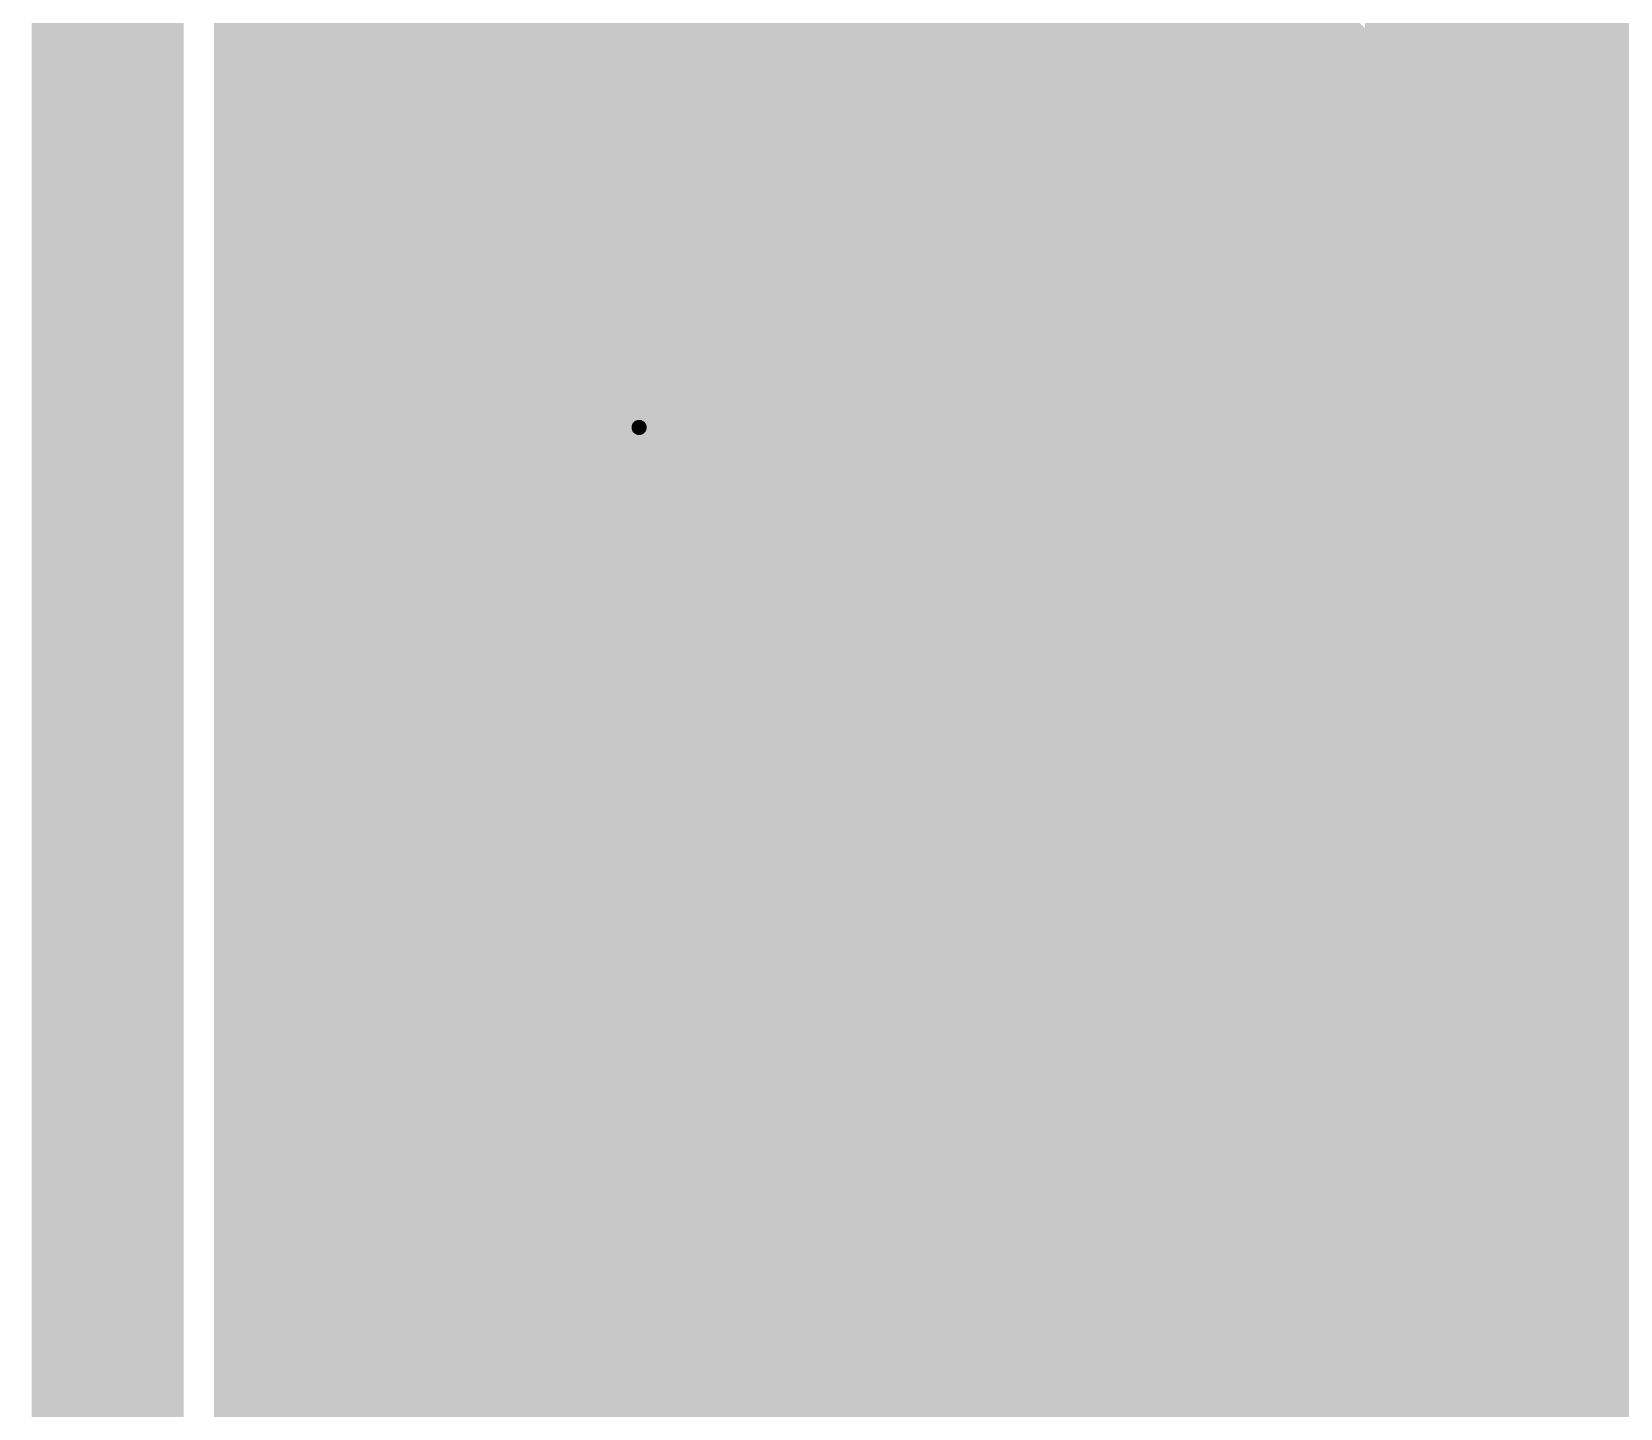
# Model space of a CAD drawing. Extents: x -1 to 119, y -42 to 51.
# Drawn here: x -0.64 to 12.65, y 31.8 to 43.32 of the extents above; entities that cross this region are included whole.
import ezdxf

# ---------------------------------------------------------------- set-up
doc = ezdxf.new("R2010")
doc.units = 0
doc.header["$MEASUREMENT"] = 0
doc.layers.get('0').update_dxf_attribs({"linetype": 'CONTINUOUS'})
for name, color, linetype in [('22-304-0_BOT', 7, 'CONTINUOUS'), ('22-304-0_DRD', 7, 'CONTINUOUS'), ('22-304-0_GND', 6, 'CONTINUOUS'), ('22-304-0_IN1', 4, 'CONTINUOUS'), ('22-304-0_SMB', 3, 'CONTINUOUS'), ('22-304-0_SMT', 5, 'CONTINUOUS'), ('22-304-0_SPT', 10, 'CONTINUOUS'), ('22-304-0_SST', 14, 'CONTINUOUS'), ('22-304-0_TOP', 9, 'CONTINUOUS'), ('THRUHOLE_TAP', 11, 'CONTINUOUS')]:
    doc.layers.add(name, color=color, linetype=linetype)

# ---------------------------------------------------------------- blocks, each defined once
blk = doc.blocks.new('ROUND_18')
at = {"const_width": 3.50012}
blk.add_lwpolyline([(-1.75006, 0, 1), (1.75006, 0, 1)], format="xyb", close=True, dxfattribs=at)
blk = doc.blocks.new('ROUND_60')
at = {"const_width": 0.35052}
blk.add_lwpolyline([(-0.17526, 0, 1), (0.17526, 0, 1)], format="xyb", close=True, dxfattribs=at)
blk = doc.blocks.new('ROUND_23')
at = {"const_width": 2.00025}
blk.add_lwpolyline([(-1.000124, 0, 1), (1.000124, 0, 1)], format="xyb", close=True, dxfattribs=at)
blk = doc.blocks.new('ROUND_81')
at = {"const_width": 0.0635}
blk.add_lwpolyline([(-0.03175, 0, 1), (0.03175, 0, 1)], format="xyb", close=True, dxfattribs=at)
blk = doc.blocks.new('ROUND_83')
at = {"const_width": 1.75006}
blk.add_lwpolyline([(-0.87503, 0, 1), (0.87503, 0, 1)], format="xyb", close=True, dxfattribs=at)
blk = doc.blocks.new('RECTANGLE_2')
blk.add_solid([(0.4826, 0.4064), (0.4826, -0.4064), (-0.4826, 0.4064), (-0.4826, -0.4064)])
blk = doc.blocks.new('RECTANGLE_6')
blk.add_solid([(0.4064, 0.4826), (0.4064, -0.4826), (-0.4064, 0.4826), (-0.4064, -0.4826)])
blk = doc.blocks.new('RECTANGLE_13')
blk.add_solid([(0.40005, 0.25019), (0.40005, -0.25019), (-0.40005, 0.25019), (-0.40005, -0.25019)])
blk = doc.blocks.new('RECTANGLE_35')
blk.add_solid([(0.44958, 0.65024), (0.44958, -0.65024), (-0.44958, 0.65024), (-0.44958, -0.65024)])
blk = doc.blocks.new('ROUND_87')
at = {"const_width": 0.10033}
blk.add_lwpolyline([(-0.050164, 0, 1), (0.050164, 0, 1)], format="xyb", close=True, dxfattribs=at)

msp = doc.modelspace()

# ---------------------------------------------------------------- linework, layer by layer
at = {"layer": '22-304-0_BOT'}
for points, const_width in [([(1.016, 49.022), (1.016, 1.016)], 0.254), ([(9.017, 49.022), (9.017, 31.84398)], 0.254), ([(9.2456, 49.022), (9.2456, 31.9278)], 0.254), ([(13.87602, 46.71822), (13.87602, 46.95698), (12.827, 48.006), (10.922, 48.006), (9.906, 46.99), (9.906, 43.688), (11.176, 42.418), (13.462, 42.418)], 0.381), ([(8.7884, 44.44238), (8.7884, 31.66618)], 0.254), ([(1.2446, 44.2468), (1.2446, 5.75056)], 0.254), ([(10.4267, 43.9039), (11.3919, 42.9387)], 0.254), ([(11.0744, 43.95978), (11.0744, 43.2562)], 0.254), ([(12.6746, 43.95724), (12.6746, 42.9387)], 0.254), ([(11.303, 43.77436), (11.303, 43.0276)], 0.254), ([(12.446, 43.77436), (12.446, 42.9387)], 0.254), ([(8.5598, 43.58894), (8.5598, 31.6357)], 0.254), ([(11.5316, 43.67022), (11.5316, 42.9387)], 0.254), ([(11.7602, 43.62196), (11.7602, 42.9387)], 0.254), ([(11.9888, 43.62196), (11.9888, 42.9387)], 0.254), ([(12.2174, 43.67022), (12.2174, 42.9387)], 0.254), ([(1.4732, 43.50512), (1.4732, 6.49224)], 0.254), ([(9.4742, 43.3959), (9.4742, 31.9278)], 0.254), ([(1.56464, 43.307), (1.016, 43.307)], 0.254), ([(9.5504, 43.307), (8.43534, 43.307)], 0.254), ([(9.5377, 43.3197), (10.80262, 42.05478)], 0.254), ([(16.15186, 43.307), (11.0236, 43.307)], 0.254), ([(1.68656, 43.0784), (1.016, 43.0784)], 0.254), ([(9.779, 43.0784), (8.31088, 43.0784)], 0.254), ([(8.3312, 43.11142), (8.3312, 31.51378)], 0.254), ([(9.7028, 43.1546), (9.7028, 31.9278)], 0.254), ([(13.29944, 43.0784), (11.2522, 43.0784)], 0.254), ([(1.7018, 43.053), (1.7018, 6.9469)], 0.254), ([(9.9314, 42.926), (9.9314, 31.9278)], 0.254), ([(13.02512, 42.9387), (11.3919, 42.9387)], 0.254), ([(1.8288, 42.8498), (1.016, 42.8498)], 0.254), ([(10.0076, 42.8498), (8.16864, 42.8498)], 0.254), ([(1.9304, 42.7101), (1.9304, 7.2898)], 0.254), ([(8.1026, 42.75582), (8.1026, 31.14802)], 0.254), ([(10.16, 42.6974), (10.16, 31.9278)], 0.254), ([(1.99644, 42.6212), (1.016, 42.6212)], 0.254), ([(10.2362, 42.6212), (8.001, 42.6212)], 0.254), ([(2.19456, 42.3926), (1.016, 42.3926)], 0.254), ([(2.159, 42.4307), (2.159, 25.527)], 0.254), ([(10.4648, 42.3926), (7.80542, 42.3926)], 0.254), ([(7.874, 42.4688), (7.874, 29.8577)], 0.254), ([(10.3886, 42.4688), (10.3886, 31.9278)], 0.254), ([(2.4257, 42.164), (1.016, 42.164)], 0.254), ([(2.3876, 42.19956), (2.3876, 25.908)], 0.254), ([(10.6934, 42.164), (7.57428, 42.164)], 0.254), ([(7.6454, 42.23004), (7.6454, 29.8577)], 0.254), ([(10.6172, 42.2402), (10.6172, 31.9278)], 0.254), ([(2.6162, 42.00144), (2.6162, 26.1366)], 0.254), ([(7.4168, 42.02938), (7.4168, 29.8577)], 0.254), ([(10.8458, 42.01414), (10.8458, 31.9278)], 0.254), ([(2.70256, 41.9354), (1.016, 41.9354)], 0.254), ([(10.98042, 41.9354), (7.29488, 41.9354)], 0.254), ([(11.0744, 41.90746), (11.0744, 31.9278)], 0.254), ([(13.02512, 41.8973), (11.176, 41.8973)], 0.254), ([(11.303, 41.8973), (11.303, 31.9278)], 0.254), ([(11.5316, 41.8973), (11.5316, 31.9278)], 0.254), ([(11.7602, 41.8973), (11.7602, 31.9278)], 0.254), ([(11.9888, 41.8973), (11.9888, 31.9278)], 0.254), ([(12.2174, 41.8973), (12.2174, 31.9278)], 0.254), ([(12.446, 41.8973), (12.446, 31.9278)], 0.254), ([(12.6746, 41.8973), (12.6746, 31.9278)], 0.254), ([(2.8448, 41.8338), (2.8448, 26.3652)], 0.254), ([(7.1882, 41.85666), (7.1882, 29.8577)], 0.254), ([(3.04292, 41.7068), (1.016, 41.7068)], 0.254), ([(3.0734, 41.68902), (3.0734, 26.5938)], 0.254), ([(39.98722, 41.7068), (6.95452, 41.7068)], 0.254), ([(6.9596, 41.70934), (6.9596, 29.8577)], 0.254), ([(3.49504, 41.4782), (1.016, 41.4782)], 0.254), ([(3.302, 41.5671), (3.302, 26.8224)], 0.254), ([(3.5306, 41.46296), (3.5306, 27.051)], 0.254), ([(6.5024, 41.47566), (6.5024, 29.85008)], 0.254), ([(39.86276, 41.4782), (6.50494, 41.4782)], 0.254), ([(6.731, 41.58234), (6.731, 29.8577)], 0.254), ([(3.7592, 41.3766), (3.7592, 27.2796)], 0.254), ([(6.2738, 41.38676), (6.2738, 29.76626)], 0.254), ([(4.22148, 41.2496), (1.016, 41.2496)], 0.254), ([(3.9878, 41.30548), (3.9878, 27.55392)], 0.254), ([(4.2164, 41.2496), (4.2164, 27.7368)], 0.254), ([(4.445, 41.20896), (4.445, 27.9654)], 0.254), ([(5.588, 41.21404), (5.588, 29.1084)], 0.254), ([(39.83228, 41.2496), (5.77596, 41.2496)], 0.254), ([(5.8166, 41.25722), (5.8166, 29.337)], 0.254), ([(6.0452, 41.31564), (6.0452, 29.5656)], 0.254), ([(4.6736, 41.18356), (4.6736, 28.194)], 0.254), ([(4.9022, 41.17086), (4.9022, 28.4226)], 0.254), ([(5.1308, 41.17086), (5.1308, 28.6512)], 0.254), ([(5.3594, 41.1861), (5.3594, 28.8798)], 0.254), ([(39.88308, 41.021), (1.016, 41.021)], 0.254), ([(40.03294, 40.7924), (1.016, 40.7924)], 0.254), ([(61.24194, 40.5638), (1.016, 40.5638)], 0.254), ([(61.17336, 40.3352), (1.016, 40.3352)], 0.254), ([(33.22574, 40.1066), (1.016, 40.1066)], 0.254), ([(32.96412, 39.878), (1.016, 39.878)], 0.254), ([(32.86506, 39.6494), (1.016, 39.6494)], 0.254), ([(32.85236, 39.4208), (1.016, 39.4208)], 0.254), ([(29.34208, 39.1922), (1.016, 39.1922)], 0.254), ([(29.20492, 38.9636), (1.016, 38.9636)], 0.254), ([(29.16428, 38.735), (1.016, 38.735)], 0.254), ([(29.20492, 38.5064), (1.016, 38.5064)], 0.254), ([(29.34208, 38.2778), (1.016, 38.2778)], 0.254), ([(57.89676, 38.0492), (1.016, 38.0492)], 0.254), ([(57.86628, 37.8206), (1.016, 37.8206)], 0.254), ([(57.91708, 37.592), (1.016, 37.592)], 0.254), ([(58.06694, 37.3634), (1.016, 37.3634)], 0.254), ([(58.02122, 37.1348), (1.016, 37.1348)], 0.254), ([(57.89676, 36.9062), (1.016, 36.9062)], 0.254), ([(57.86628, 36.6776), (1.016, 36.6776)], 0.254), ([(57.91708, 36.449), (1.016, 36.449)], 0.254), ([(58.06694, 36.2204), (1.016, 36.2204)], 0.254), ([(58.57494, 35.9918), (1.016, 35.9918)], 0.254), ([(58.50636, 35.7632), (1.016, 35.7632)], 0.254), ([(58.51906, 35.5346), (1.016, 35.5346)], 0.254), ([(58.61812, 35.306), (1.016, 35.306)], 0.254), ([(58.87974, 35.0774), (1.016, 35.0774)], 0.254), ([(76.79436, 34.8488), (1.016, 34.8488)], 0.254), ([(76.86294, 34.6202), (1.016, 34.6202)], 0.254), ([(77.04836, 34.3916), (1.016, 34.3916)], 0.254), ([(79.22006, 34.163), (1.016, 34.163)], 0.254), ([(79.44866, 33.9344), (1.016, 33.9344)], 0.254), ([(73.39838, 33.7058), (1.016, 33.7058)], 0.254), ([(72.8726, 33.4772), (1.016, 33.4772)], 0.254), ([(21.92274, 33.2486), (1.016, 33.2486)], 0.254), ([(21.66112, 33.02), (1.016, 33.02)], 0.254), ([(13.67536, 32.7914), (1.016, 32.7914)], 0.254), ([(13.48994, 32.5628), (1.016, 32.5628)], 0.254), ([(13.42136, 32.3342), (1.016, 32.3342)], 0.254), ([(13.43406, 32.1056), (1.016, 32.1056)], 0.254), ([(13.50264, 31.9278), (9.271, 31.9278)], 0.254), ([(9.0678, 31.877), (1.016, 31.877)], 0.254), ([(8.9662, 31.8008), (8.82904, 31.66364)], 0.254)]:
    msp.add_lwpolyline(points, dxfattribs=dict(at, const_width=const_width))
at = {"layer": '22-304-0_BOT', "const_width": 0.254}
for points in [[(1.17094, 44.99864, 0.4142136), (4.99872, 41.17086)], [(4.99872, 41.17086, 0.4142136), (8.8265, 44.99864)], [(9.3853, 43.688, 0.1989124), (9.53781, 43.31981)], [(10.8077, 42.0497, 0.1989124), (11.176, 41.89715)], [(10.8077, 42.0497, 0.1989124), (11.176, 41.89715)], [(9.271, 31.9278, 0.1989132), (8.96567, 31.80133)]]:
    msp.add_lwpolyline(points, format="xyb", dxfattribs=at)
at = {"layer": '22-304-0_DRD'}
for points, const_width in [([(117.99062, 0), (0, 0), (0, 50.06086), (117.99062, 50.06086), (117.99062, 0)], 1.27), ([(3.81, 40.64), (3.81, 39.37)], 0.254), ([(5.08, 40.64), (3.81, 40.64)], 0.254), ([(5.08, 40.64), (3.81, 39.37)], 0.254), ([(5.08, 39.37), (3.81, 40.64)], 0.254), ([(5.08, 39.37), (5.08, 40.64)], 0.254), ([(3.81, 39.37), (5.08, 39.37)], 0.254)]:
    msp.add_lwpolyline(points, dxfattribs=dict(at, const_width=const_width))
at = {"layer": '22-304-0_GND', "const_width": 1.27}
msp.add_lwpolyline([(117.99062, 0), (0, 0), (0, 50.06086), (117.99062, 50.06086), (117.99062, 0)], dxfattribs=at)
at = {"layer": '22-304-0_IN1', "const_width": 0.254}
for points in [[(1.651, 49.022), (1.651, 1.27)], [(1.8796, 49.022), (1.8796, 1.27)], [(2.1082, 49.022), (2.1082, 1.27)], [(2.3368, 49.022), (2.3368, 1.27)], [(2.5654, 49.022), (2.5654, 1.27)], [(2.794, 49.022), (2.794, 1.27)], [(7.1374, 49.022), (7.1374, 25.2476)], [(7.366, 49.022), (7.366, 25.23744)], [(7.5946, 49.022), (7.5946, 25.17902)], [(7.8232, 49.022), (7.8232, 25.06726)], [(8.0518, 49.022), (8.0518, 24.86914)], [(8.2804, 49.022), (8.2804, 31.46552)], [(8.509, 49.022), (8.509, 31.61792)], [(8.7376, 49.022), (8.7376, 31.66618)], [(8.9662, 49.022), (8.9662, 31.6357)], [(9.1948, 49.022), (9.1948, 31.51378)], [(9.4234, 49.022), (9.4234, 31.14802)], [(3.0226, 44.35094), (3.0226, 5.64642)], [(6.9088, 44.17314), (6.9088, 25.2476)], [(9.6012, 44.0182), (10.48258, 43.13428)], [(3.2512, 43.87088), (3.2512, 24.69388)], [(9.652, 43.96486), (9.652, 28.73502)], [(6.6802, 43.77436), (6.6802, 25.24506)], [(9.8806, 43.73626), (9.8806, 28.73756)], [(3.4798, 43.57878), (3.4798, 24.97074)], [(6.4516, 43.5102), (6.4516, 25.20442)], [(10.1092, 43.50766), (10.1092, 28.66136)], [(3.75412, 43.3324), (1.651, 43.3324)], [(3.7084, 43.36796), (3.7084, 25.12568)], [(10.28446, 43.3324), (6.24332, 43.3324)], [(3.937, 43.21048), (3.937, 40.45712)], [(6.223, 43.31716), (6.223, 25.11044)], [(10.3378, 43.27906), (10.3378, 28.45308)], [(4.14274, 43.1038), (1.651, 43.1038)], [(4.1656, 43.09364), (4.1656, 40.62476)], [(5.7658, 43.0657), (5.7658, 24.64816)], [(10.5156, 43.1038), (5.8547, 43.1038)], [(5.9944, 43.17238), (5.9944, 24.94788)], [(10.5664, 43.06824), (10.5664, 27.8892)], [(4.3942, 43.00982), (4.3942, 40.68318)], [(4.6228, 42.95394), (4.6228, 40.66032)], [(4.8514, 42.92346), (4.8514, 40.54856)], [(5.3086, 42.94124), (5.3086, 25.04948)], [(5.5372, 42.9895), (5.5372, 24.83866)], [(12.58824, 43.0022), (10.795, 43.0022)], [(10.795, 43.0022), (10.795, 27.6606)], [(11.0236, 43.0022), (11.0236, 27.432)], [(11.2522, 43.0022), (11.2522, 27.2034)], [(11.4808, 43.0022), (11.4808, 26.9748)], [(11.7094, 43.0022), (11.7094, 30.51302)], [(11.938, 43.0022), (11.938, 30.66542)], [(12.1666, 43.0022), (12.1666, 30.6832)], [(12.3952, 43.0022), (12.3952, 30.6832)], [(12.6238, 43.0022), (12.6238, 30.70098)], [(12.95908, 42.8752), (1.651, 42.8752)], [(5.08, 42.92092), (5.08, 40.2463)], [(12.82192, 42.6466), (1.651, 42.6466)], [(12.78128, 42.418), (1.651, 42.418)], [(12.82192, 42.1894), (1.651, 42.1894)], [(12.95908, 41.9608), (1.651, 41.9608)], [(20.36064, 41.7322), (1.651, 41.7322)], [(20.2819, 41.5036), (1.651, 41.5036)], [(20.28698, 41.275), (1.651, 41.275)], [(20.37588, 41.0464), (1.651, 41.0464)], [(20.60702, 40.8178), (1.651, 40.8178)], [(4.09702, 40.5892), (1.651, 40.5892)], [(26.89606, 40.5892), (4.79298, 40.5892)], [(3.86588, 40.3606), (1.651, 40.3606)], [(16.02994, 40.3606), (5.02412, 40.3606)], [(3.77698, 40.132), (1.651, 40.132)], [(15.88008, 40.132), (5.11302, 40.132)], [(3.7719, 39.9034), (1.651, 39.9034)], [(15.82928, 39.9034), (5.11556, 39.9034)], [(5.08, 39.76116), (5.08, 25.1714)], [(3.85064, 39.6748), (1.651, 39.6748)], [(15.85976, 39.6748), (5.03936, 39.6748)], [(3.937, 39.55288), (3.937, 25.21204)], [(4.05638, 39.4462), (1.651, 39.4462)], [(4.1656, 39.38524), (4.1656, 25.24506)], [(4.6228, 39.34714), (4.6228, 25.2476)], [(15.98422, 39.4462), (4.83108, 39.4462)], [(4.8514, 39.4589), (4.8514, 25.23236)], [(16.34744, 39.2176), (1.651, 39.2176)], [(4.3942, 39.32682), (4.3942, 25.2476)], [(25.29586, 38.989), (1.651, 38.989)], [(16.08836, 38.7604), (1.651, 38.7604)], [(15.90294, 38.5318), (1.651, 38.5318)], [(15.83436, 38.3032), (1.651, 38.3032)], [(15.84706, 38.0746), (1.651, 38.0746)], [(15.94612, 37.846), (1.651, 37.846)], [(16.20774, 37.6174), (1.651, 37.6174)], [(23.69566, 37.3888), (1.651, 37.3888)], [(23.46706, 37.1602), (1.651, 37.1602)], [(23.23846, 36.9316), (1.651, 36.9316)], [(23.00986, 36.703), (1.651, 36.703)], [(15.96136, 36.4744), (1.651, 36.4744)], [(15.77594, 36.2458), (1.651, 36.2458)], [(15.70736, 36.0172), (1.651, 36.0172)], [(15.72006, 35.7886), (1.651, 35.7886)], [(15.81912, 35.56), (1.651, 35.56)], [(16.08074, 35.3314), (1.651, 35.3314)], [(17.73682, 35.1028), (1.651, 35.1028)], [(17.75714, 34.8742), (1.651, 34.8742)], [(17.8689, 34.6456), (1.651, 34.6456)], [(18.17116, 34.417), (1.651, 34.417)], [(20.49526, 34.1884), (1.651, 34.1884)], [(20.26666, 33.9598), (1.651, 33.9598)], [(15.97406, 33.7312), (1.651, 33.7312)], [(15.74546, 33.5026), (1.651, 33.5026)], [(15.51686, 33.274), (1.651, 33.274)], [(15.28826, 33.0454), (1.651, 33.0454)], [(13.70838, 32.8168), (1.651, 32.8168)], [(13.50264, 32.5882), (1.651, 32.5882)], [(13.4239, 32.3596), (1.651, 32.3596)], [(13.42898, 32.131), (1.651, 32.131)], [(13.51788, 31.9024), (1.651, 31.9024)], [(13.6652, 31.6738), (1.651, 31.6738)]]:
    msp.add_lwpolyline(points, dxfattribs=at)
for points in [[(2.91846, 44.99864, 0.4142136), (4.99872, 42.91838)], [(4.99872, 42.91838, 0.4142136), (7.07898, 44.99864)], [(10.4902, 43.1292, 0.1989124), (10.795, 43.00295)], [(12.58824, 43.0022, 0.1989115), (12.89357, 43.12867)], [(12.58824, 43.0022, 0.1989115), (12.89357, 43.12867)], [(4.445, 40.68572, 0.4142136), (3.76428, 40.005)], [(5.12572, 40.005, 0.4142136), (4.445, 40.68572)], [(3.76428, 40.005, 0.4142136), (4.445, 39.32428)], [(4.445, 39.32428, 0.4142136), (5.12572, 40.005)]]:
    msp.add_lwpolyline(points, format="xyb", dxfattribs=at)
at = {"layer": '22-304-0_SMB', "const_width": 0.254}
for points in [[(28.448, 41.91), (14.732, 41.91), (14.732, 40.386), (2.286, 40.386)], [(2.286, 40.386), (2.286, 33.401)], [(28.448, 40.3098), (2.286, 40.3098)], [(2.3876, 40.386), (2.3876, 33.401)], [(2.6162, 40.386), (2.6162, 33.401)], [(2.8448, 40.386), (2.8448, 33.401)], [(3.0734, 40.386), (3.0734, 33.401)], [(3.302, 40.386), (3.302, 33.401)], [(3.5306, 40.386), (3.5306, 33.401)], [(3.7592, 40.386), (3.7592, 33.401)], [(3.9878, 40.386), (3.9878, 33.401)], [(4.2164, 40.386), (4.2164, 33.401)], [(4.445, 40.386), (4.445, 33.401)], [(4.6736, 40.386), (4.6736, 33.401)], [(4.9022, 40.386), (4.9022, 33.401)], [(5.1308, 40.386), (5.1308, 33.401)], [(5.3594, 40.386), (5.3594, 33.401)], [(5.588, 40.386), (5.588, 33.401)], [(5.8166, 40.386), (5.8166, 33.401)], [(6.0452, 40.386), (6.0452, 33.401)], [(6.2738, 40.386), (6.2738, 33.401)], [(6.5024, 40.386), (6.5024, 33.401)], [(6.731, 40.386), (6.731, 33.401)], [(6.9596, 40.386), (6.9596, 33.401)], [(7.1882, 40.386), (7.1882, 33.401)], [(7.4168, 40.386), (7.4168, 33.401)], [(7.6454, 40.386), (7.6454, 33.401)], [(7.874, 40.386), (7.874, 33.401)], [(8.1026, 40.386), (8.1026, 33.401)], [(8.3312, 40.386), (8.3312, 33.401)], [(8.5598, 40.386), (8.5598, 33.401)], [(8.7884, 40.386), (8.7884, 33.401)], [(9.017, 40.386), (9.017, 33.401)], [(9.2456, 40.386), (9.2456, 33.401)], [(9.4742, 40.386), (9.4742, 33.401)], [(9.7028, 40.386), (9.7028, 33.401)], [(9.9314, 40.386), (9.9314, 33.401)], [(10.16, 40.386), (10.16, 33.401)], [(10.3886, 40.386), (10.3886, 33.401)], [(10.6172, 40.386), (10.6172, 33.401)], [(10.8458, 40.386), (10.8458, 33.401)], [(11.0744, 40.386), (11.0744, 33.401)], [(11.303, 40.386), (11.303, 33.401)], [(11.5316, 40.386), (11.5316, 33.401)], [(11.7602, 40.386), (11.7602, 33.401)], [(11.9888, 40.386), (11.9888, 33.401)], [(12.2174, 40.386), (12.2174, 33.401)], [(12.446, 40.386), (12.446, 33.401)], [(12.6746, 40.386), (12.6746, 33.401)], [(28.448, 40.0812), (2.286, 40.0812)], [(28.448, 39.8526), (2.286, 39.8526)], [(28.448, 39.624), (2.286, 39.624)], [(28.448, 39.3954), (2.286, 39.3954)], [(28.448, 39.1668), (2.286, 39.1668)], [(28.448, 38.9382), (2.286, 38.9382)], [(28.448, 38.7096), (2.286, 38.7096)], [(28.448, 38.481), (2.286, 38.481)], [(28.448, 38.2524), (2.286, 38.2524)], [(28.448, 38.0238), (2.286, 38.0238)], [(28.448, 37.7952), (2.286, 37.7952)], [(57.277, 37.5666), (2.286, 37.5666)], [(57.277, 37.338), (2.286, 37.338)], [(57.277, 37.1094), (2.286, 37.1094)], [(57.277, 36.8808), (2.286, 36.8808)], [(57.277, 36.6522), (2.286, 36.6522)], [(57.277, 36.4236), (2.286, 36.4236)], [(57.277, 36.195), (2.286, 36.195)], [(57.277, 35.9664), (2.286, 35.9664)], [(57.277, 35.7378), (2.286, 35.7378)], [(57.277, 35.5092), (2.286, 35.5092)], [(57.277, 35.2806), (2.286, 35.2806)], [(57.277, 35.052), (2.286, 35.052)], [(57.277, 34.8234), (2.286, 34.8234)], [(57.277, 34.5948), (2.286, 34.5948)], [(57.277, 34.3662), (2.286, 34.3662)], [(66.929, 34.1376), (2.286, 34.1376)], [(66.929, 33.909), (2.286, 33.909)], [(66.929, 33.6804), (2.286, 33.6804)], [(20.828, 33.4518), (2.286, 33.4518)], [(15.494, 33.401), (2.286, 33.401)]]:
    msp.add_lwpolyline(points, dxfattribs=at)
at = {"layer": '22-304-0_SST'}
for points, const_width in [([(21.3741, 48.71974), (9.87552, 48.71974), (9.87552, 42.96918), (21.87448, 42.96918), (21.87448, 48.71974), (21.3741, 48.71974)], 0.19812), ([(10.62228, 42.96918), (10.62228, 42.71772)], 0.14986), ([(11.12266, 42.96918), (10.62228, 42.96918)], 0.14986), ([(11.12266, 42.92346), (10.62228, 42.92346)], 0.14986), ([(10.6934, 42.96918), (10.6934, 42.71772)], 0.14986), ([(10.82802, 42.96918), (10.82802, 42.71772)], 0.14986), ([(10.9601, 42.96918), (10.9601, 42.71772)], 0.14986), ([(11.09472, 42.96918), (11.09472, 42.71772)], 0.14986), ([(11.12266, 42.96918), (11.12266, 42.71772)], 0.14986), ([(9.2456, 41.55694), (9.2456, 42.57294), (9.12876, 42.40276)], 0.1524), ([(11.12266, 42.78884), (10.62228, 42.78884)], 0.14986), ([(11.12266, 42.71772), (10.62228, 42.71772)], 0.14986), ([(8.17118, 42.06494), (8.52678, 42.06494), (8.64616, 42.23512), (8.64616, 42.40276), (8.52678, 42.57294), (8.17118, 42.57294), (8.17118, 41.55694)], 0.1524), ([(10.20318, 42.06494), (10.55878, 42.06494), (10.67816, 42.23512), (10.67816, 42.40276), (10.55878, 42.57294), (10.20318, 42.57294), (10.20318, 41.55694)], 0.1524), ([(11.04138, 41.72712), (11.16076, 41.55694), (11.39698, 41.55694), (11.51636, 41.72712), (11.51636, 41.89476), (11.2776, 42.23512), (11.51636, 42.57294), (11.04138, 42.57294)], 0.1524), ([(8.46836, 42.06494), (8.64616, 41.55694)], 0.1524), ([(10.50036, 42.06494), (10.67816, 41.55694)], 0.1524), ([(9.36498, 41.55694), (9.12876, 41.55694)], 0.1524), ([(8.0645, 41.4655), (8.0645, 38.5445), (9.7028, 38.5445), (9.7028, 41.4655), (8.0645, 41.4655)], 0.1524), ([(9.9695, 41.4655), (9.9695, 38.5445), (11.6078, 38.5445), (11.6078, 41.4655), (9.9695, 41.4655)], 0.1524), ([(15.367, 36.068), (12.573, 36.068), (12.573, 41.402), (15.367, 41.402), (15.367, 36.068)], 0.1524), ([(5.842, 41.33596), (5.842, 40.98036), (6.17982, 40.86352), (6.51764, 40.86352), (6.858, 40.98036), (6.858, 41.33596)], 0.1524), ([(5.842, 41.27754), (6.858, 41.27754)], 0.1524), ([(4.0005, 40.8305), (1.0795, 40.8305), (1.0795, 39.1922), (4.0005, 39.1922), (4.0005, 40.8305)], 0.1524), ([(5.842, 40.14216), (5.842, 40.38092)], 0.1524), ([(5.842, 40.26154), (6.858, 40.26154), (6.68782, 40.38092)], 0.1524), ([(7.0485, 39.76878), (7.0485, 39.87038), (5.6515, 39.87038), (5.6515, 39.76878)], 0.1524), ([(6.74878, 38.86962), (6.64972, 38.86962), (6.64972, 39.87038), (6.74878, 39.87038), (6.74878, 38.86962)], 0.1524), ([(5.6515, 38.97122), (5.6515, 38.86962), (7.0485, 38.86962), (7.0485, 38.97122)], 0.1524), ([(2.10312, 38.34384), (1.93294, 38.40226), (1.93294, 38.75786), (2.10312, 38.81882), (2.77876, 38.81882), (2.94894, 38.75786), (2.94894, 38.40226), (2.77876, 38.34384)], 0.1524), ([(2.10312, 37.98062), (1.93294, 37.91966), (1.93294, 37.56406), (2.10312, 37.50564), (2.44094, 37.50564), (2.61112, 37.62502), (2.61112, 37.98062), (2.94894, 37.98062), (2.94894, 37.50564)], 0.1524), ([(7.90956, 37.79774), (7.90956, 37.45992)], 0.1524), ([(8.01878, 37.68852), (7.68096, 37.68852)], 0.1524), ([(7.7724, 37.79012), (7.7724, 37.46754)], 0.1524), ([(8.01116, 37.55136), (7.68858, 37.55136)], 0.1524), ([(1.93294, 36.96462), (2.10312, 37.08146), (2.27076, 37.14242), (2.61112, 37.14242), (2.77876, 37.08146), (2.94894, 36.96462), (2.94894, 36.84524), (2.77876, 36.72586), (2.61112, 36.66744), (2.27076, 36.66744), (2.10312, 36.72586), (1.93294, 36.84524), (1.93294, 36.96462)], 0.1524), ([(7.8486, 35.941), (7.8486, 32.131), (4.826, 32.131), (4.826, 36.4744), (7.3152, 36.4744), (7.8486, 35.941)], 0.20066), ([(9.2964, 32.639), (9.2964, 36.449), (12.319, 36.449), (12.319, 32.1056), (9.8298, 32.1056), (9.2964, 32.639)], 0.20066), ([(9.07542, 34.56178), (8.2296, 34.56178), (8.05942, 34.62274), (8.05942, 34.97834), (8.2296, 35.03676), (9.07542, 35.03676)], 0.1524), ([(4.2164, 34.36366), (3.36804, 34.36366), (3.2004, 34.42208), (3.2004, 34.77768), (3.36804, 34.83864), (4.2164, 34.83864)], 0.1524), ([(8.05942, 33.72358), (8.05942, 34.19856), (8.7376, 33.72358), (8.90778, 33.72358), (9.07542, 33.78454), (9.07542, 34.14014), (8.90778, 34.19856)], 0.1524), ([(3.2004, 33.64484), (3.2004, 33.88106)], 0.1524), ([(3.2004, 33.76168), (4.2164, 33.76168), (4.04622, 33.88106)], 0.1524)]:
    msp.add_lwpolyline(points, dxfattribs=dict(at, const_width=const_width))
at = {"layer": '22-304-0_SST', "const_width": 0.1524}
for points in [[(7.8486, 37.8079, 0.4142136), (7.6708, 37.6301)], [(8.02894, 37.6301, 0.4142136), (7.8486, 37.81044)], [(7.6708, 37.6301, 0.4142136), (7.8486, 37.4523)], [(7.8486, 37.44976, 0.4142136), (8.02894, 37.6301)]]:
    msp.add_lwpolyline(points, format="xyb", dxfattribs=at)
at = {"layer": '22-304-0_TOP'}
for points, const_width in [([(10.795, 40.7162), (10.795, 41.783), (10.033, 42.545), (10.033, 46.863), (11.176, 48.006), (14.605, 48.006), (15.875, 46.736), (15.875, 46.71822)], 0.381), ([(11.43, 37.4396), (11.43, 39.2938), (11.684, 39.2938), (12.065, 39.6748), (12.065, 41.91), (10.668, 43.307), (10.668, 46.228), (11.15822, 46.71822), (11.8745, 46.71822)], 0.3048), ([(4.99872, 44.99864), (1.8288, 41.82872), (1.8288, 40.005), (1.8288, 10.795), (2.4638, 10.16)], 1.27), ([(7.35076, 39.37), (7.35076, 39.73576), (8.3312, 40.7162), (8.89, 40.7162)], 0.3048), ([(8.89, 39.2938), (9.0678, 39.2938), (10.414, 40.64), (10.795, 40.64), (10.795, 40.7162)], 0.381), ([(4.445, 40.005), (3.2512, 40.005)], 0.254), ([(5.34924, 39.37), (5.34924, 37.80536), (5.715, 37.4396)], 0.3048), ([(7.35076, 39.37), (6.985, 39.00424), (6.985, 37.4396)], 0.3048), ([(10.795, 39.2938), (10.1092, 38.608), (9.779, 38.608), (7.493, 36.322), (5.842, 36.322), (5.715, 36.449), (5.715, 37.4396)], 0.2032), ([(10.795, 39.2938), (11.43, 39.2938), (11.43, 37.4396)], 0.3048), ([(13.97, 37.0586), (13.1064, 36.195), (10.795, 36.195), (10.16, 36.83), (10.16, 37.4396)], 0.3048), ([(11.43, 31.1404), (11.7094, 31.1404), (14.097, 33.528), (14.097, 33.655)], 0.381), ([(6.985, 31.1404), (6.985, 32.258), (6.858, 32.385), (5.08, 32.385), (4.445, 31.75), (4.445, 27.051)], 0.635)]:
    msp.add_lwpolyline(points, dxfattribs=dict(at, const_width=const_width))

# ---------------------------------------------------------------- block references
at = {"layer": '22-304-0_BOT'}
for name, p in [('ROUND_18', (4.99872, 44.99864)), ('ROUND_60', (4.445, 40.005))]:
    msp.add_blockref(name, p, dxfattribs=at)
at = {"layer": '22-304-0_GND'}
for name, p in [('ROUND_23', (4.99872, 44.99864)), ('ROUND_81', (4.445, 40.005))]:
    msp.add_blockref(name, p, dxfattribs=at)
at = {"layer": '22-304-0_IN1'}
for name, p in [('ROUND_83', (4.99872, 44.99864)), ('ROUND_60', (4.445, 40.005))]:
    msp.add_blockref(name, p, dxfattribs=at)
at = {"layer": '22-304-0_SMB'}
msp.add_blockref('ROUND_18', (4.99872, 44.99864), dxfattribs=at)
at = {"layer": '22-304-0_SMT'}
for name, p in [('ROUND_18', (4.99872, 44.99864)), ('RECTANGLE_2', (8.89, 40.7162)), ('RECTANGLE_2', (10.795, 40.7162)), ('RECTANGLE_6', (1.8288, 40.005)), ('RECTANGLE_6', (3.2512, 40.005)), ('RECTANGLE_13', (5.34924, 39.37)), ('RECTANGLE_13', (7.35076, 39.37)), ('RECTANGLE_2', (8.89, 39.2938)), ('RECTANGLE_2', (10.795, 39.2938)), ('RECTANGLE_35', (5.715, 37.4396)), ('RECTANGLE_35', (6.985, 37.4396)), ('RECTANGLE_35', (10.16, 37.4396)), ('RECTANGLE_35', (11.43, 37.4396))]:
    msp.add_blockref(name, p, dxfattribs=at)
at = {"layer": '22-304-0_SPT'}
for name, p in [('RECTANGLE_2', (8.89, 40.7162)), ('RECTANGLE_2', (10.795, 40.7162)), ('RECTANGLE_6', (1.8288, 40.005)), ('RECTANGLE_6', (3.2512, 40.005)), ('RECTANGLE_13', (5.34924, 39.37)), ('RECTANGLE_13', (7.35076, 39.37)), ('RECTANGLE_2', (8.89, 39.2938)), ('RECTANGLE_2', (10.795, 39.2938)), ('RECTANGLE_35', (5.715, 37.4396)), ('RECTANGLE_35', (6.985, 37.4396)), ('RECTANGLE_35', (10.16, 37.4396)), ('RECTANGLE_35', (11.43, 37.4396))]:
    msp.add_blockref(name, p, dxfattribs=at)
at = {"layer": '22-304-0_TOP'}
for name, p in [('ROUND_18', (4.99872, 44.99864)), ('RECTANGLE_2', (8.89, 40.7162)), ('RECTANGLE_2', (10.795, 40.7162)), ('RECTANGLE_6', (1.8288, 40.005)), ('RECTANGLE_6', (3.2512, 40.005)), ('ROUND_60', (4.445, 40.005)), ('RECTANGLE_13', (5.34924, 39.37)), ('RECTANGLE_13', (7.35076, 39.37)), ('RECTANGLE_2', (8.89, 39.2938)), ('RECTANGLE_2', (10.795, 39.2938)), ('RECTANGLE_35', (5.715, 37.4396)), ('RECTANGLE_35', (6.985, 37.4396)), ('RECTANGLE_35', (10.16, 37.4396)), ('RECTANGLE_35', (11.43, 37.4396))]:
    msp.add_blockref(name, p, dxfattribs=at)
at = {"layer": 'THRUHOLE_TAP'}
for name, p in [('ROUND_83', (4.99872, 44.99864)), ('ROUND_87', (4.445, 40.005))]:
    msp.add_blockref(name, p, dxfattribs=at)

doc.saveas('drawing.dxf')
